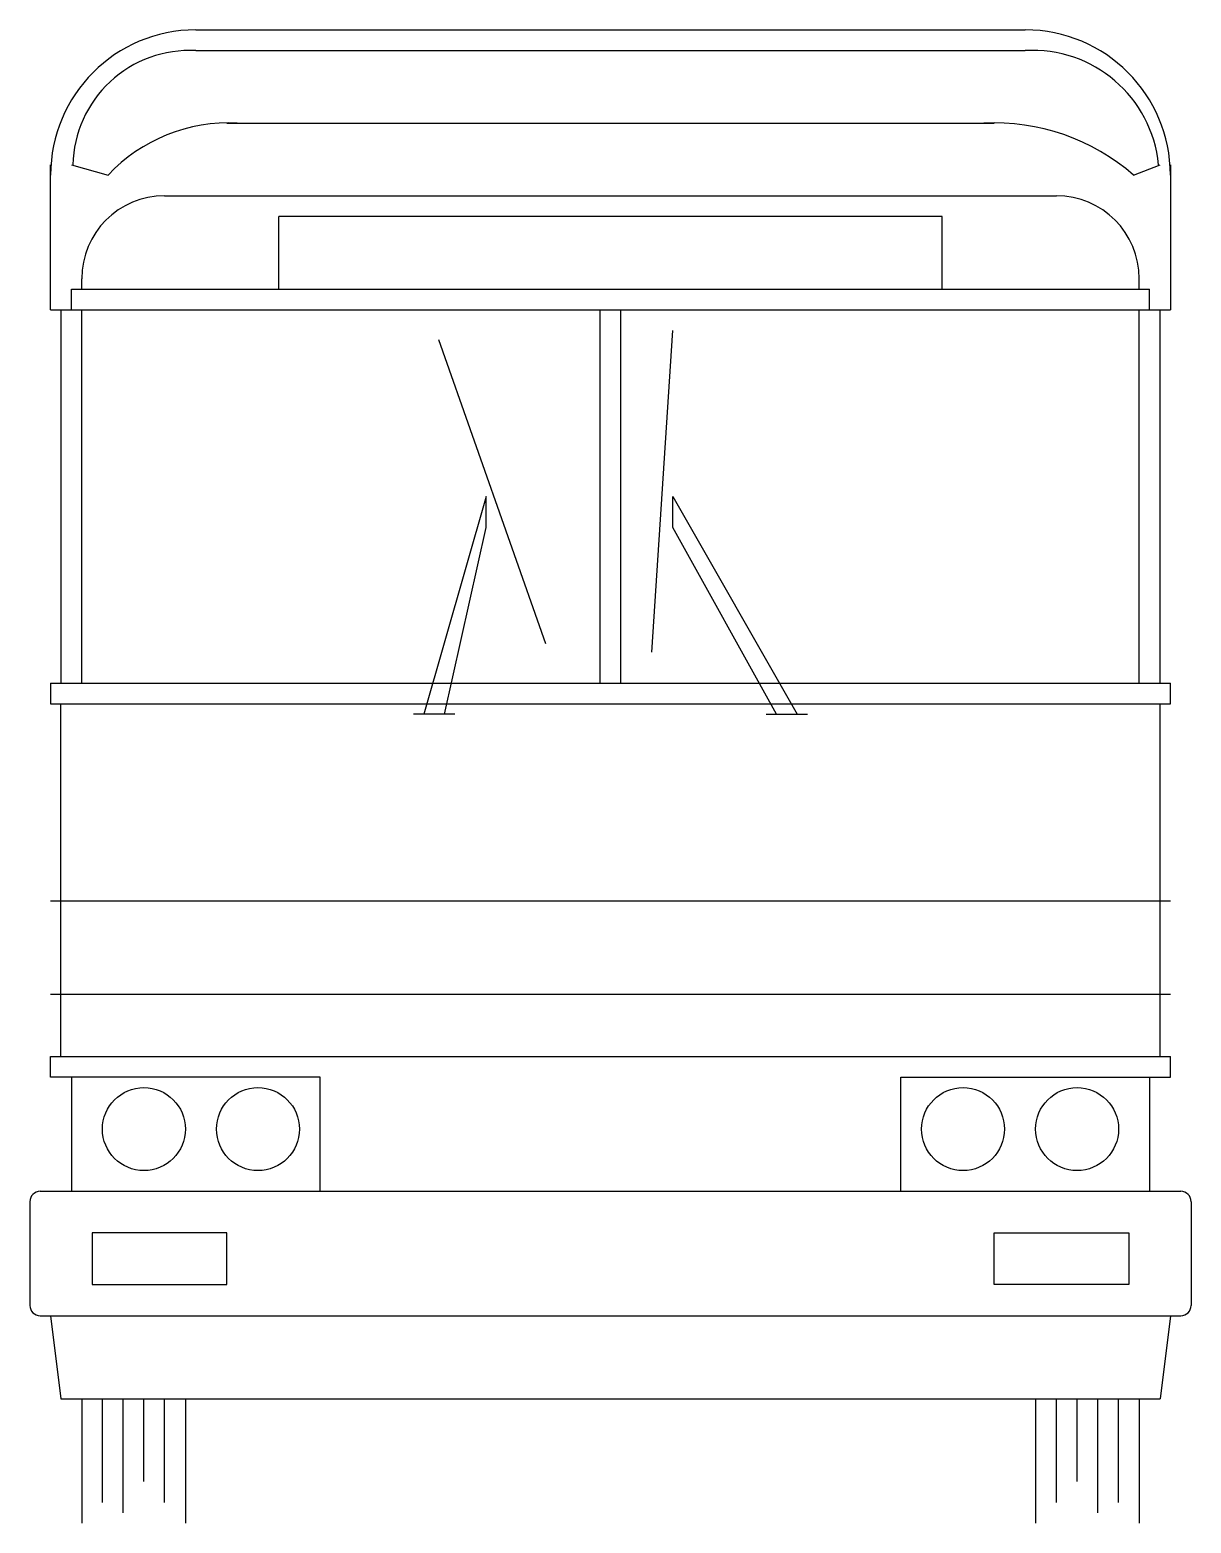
# Model space of a CAD drawing. Extents: x 0 to 2.84, y 0 to 3.66.
import ezdxf

# ---------------------------------------------------------------- set-up
doc = ezdxf.new("R2010")
doc.units = 0
doc.header["$LTSCALE"] = 1.2
doc.header["$MEASUREMENT"] = 0
doc.layers.get('0').update_dxf_attribs({"color": 3, "linetype": 'CONTINUOUS'})
doc.layers.add('CAR_DTL', color=3, linetype='CONTINUOUS')

msp = doc.modelspace()

# ---------------------------------------------------------------- linework, layer by layer
for p, q in [((0.4064, 3.6576), (2.4384, 3.6576)), ((0.4064, 3.6068), (2.4384, 3.6068)), ((0.4826, 3.429), (2.3622, 3.429)), ((0.0508, 2.9718), (0.0508, 3.3274)), ((0.1016, 3.3274), (0.1917, 3.302)), ((2.7039, 3.302), (2.7686, 3.3274)), ((2.794, 3.3274), (2.794, 2.9718)), ((0.3302, 3.2512), (2.5146, 3.2512)), ((0.0508, 2.9718), (2.794, 2.9718)), ((0.0762, 2.9718), (0.0762, 2.0574)), ((0.127, 2.0574), (0.127, 2.9718)), ((1.397, 2.0574), (1.397, 2.9718)), ((1.4478, 2.0574), (1.4478, 2.9718)), ((2.7178, 2.0574), (2.7178, 2.9718)), ((2.7686, 2.0574), (2.7686, 2.9718)), ((0.0508, 2.0574), (0.0508, 2.0066)), ((0.0508, 2.0574), (2.794, 2.0574)), ((2.794, 2.0066), (2.794, 2.0574)), ((0.0762, 1.143), (0.0762, 2.0066)), ((2.7686, 1.143), (2.7686, 2.0066)), ((0.0508, 1.0922), (0.0508, 1.143)), ((0.0508, 1.143), (2.794, 1.143)), ((2.794, 1.0922), (2.794, 1.143)), ((0.7112, 1.0922), (0.0508, 1.0922)), ((0.1016, 1.0922), (0.1016, 0.8128)), ((0.7112, 0.8128), (0.7112, 1.0922)), ((2.1336, 0.8128), (2.1336, 1.0922)), ((2.1336, 1.0922), (2.794, 1.0922)), ((2.7432, 1.0922), (2.7432, 0.8128)), ((0.0254, 0.8128), (2.8194, 0.8128)), ((0, 0.7874), (0, 0.5334)), ((2.8448, 0.7874), (2.8448, 0.5334)), ((0.0254, 0.508), (2.8194, 0.508)), ((0.0508, 0.508), (0.0762, 0.3048)), ((2.794, 0.508), (2.7686, 0.3048)), ((0.0762, 0.3048), (2.7686, 0.3048)), ((0.127, 0.3048), (0.127, 0)), ((0.381, 0.3048), (0.381, 0)), ((2.4638, 0.3048), (2.4638, 0)), ((2.7178, 0.3048), (2.7178, 0))]:
    msp.add_line(p, q)
for centre in [(0.2794, 0.9652), (0.5588, 0.9652), (2.286, 0.9652), (2.5654, 0.9652)]:
    msp.add_circle(centre, 0.1016)
for centre, radius, start, end in [((0.4064, 3.302), 0.3556, 90, 180), ((2.4384, 3.302), 0.3556, 0, 90), ((0.3916, 3.3207), 0.2864, 87.0413, 178.667), ((2.4569, 3.2979), 0.3094, 5.462, 93.4371), ((0.487, 3.0239), 0.4057, 87.0318, 136.7173), ((2.3622, 2.9083), 0.5213, 49.0412, 92.7949), ((0.3302, 3.048), 0.2032, 90, 180), ((2.5146, 3.048), 0.2032, 0, 90), ((0.0254, 0.7874), 0.0254, 90, 180), ((2.8194, 0.7874), 0.0254, 0, 90), ((0.0254, 0.5334), 0.0254, 180, 270), ((2.8194, 0.5334), 0.0254, 270, 0)]:
    msp.add_arc(centre, radius, start, end)
at = {"layer": 'CAR_DTL'}
for p, q in [((2.2352, 3.2004), (0.6096, 3.2004)), ((0.6096, 3.0226), (0.6096, 3.2004)), ((2.2352, 3.0226), (2.2352, 3.2004)), ((0.127, 3.0226), (0.127, 3.048)), ((2.7178, 3.0226), (2.7178, 3.048)), ((0.1016, 2.9718), (0.1016, 3.0226)), ((0.1016, 3.0226), (2.7432, 3.0226)), ((2.7432, 2.9718), (2.7432, 3.0226)), ((1.2637, 2.1538), (1.0016, 2.898)), ((1.524, 2.1336), (1.5748, 2.921)), ((1.1176, 2.5146), (0.9652, 1.9812)), ((1.1176, 2.4384), (1.1176, 2.5146)), ((1.5748, 2.4384), (1.5748, 2.5146)), ((1.5748, 2.5146), (1.8796, 1.9812)), ((1.016, 1.9812), (1.1176, 2.4384)), ((1.8288, 1.9812), (1.5748, 2.4384)), ((0.0508, 2.0066), (2.794, 2.0066)), ((1.0414, 1.9812), (0.9398, 1.9812)), ((1.8034, 1.9812), (1.905, 1.9812)), ((0.0508, 1.524), (2.794, 1.524)), ((0.0508, 1.2954), (2.794, 1.2954)), ((0.4826, 0.7112), (0.1524, 0.7112)), ((0.1524, 0.7112), (0.1524, 0.5842)), ((0.4826, 0.5842), (0.4826, 0.7112)), ((2.3622, 0.5842), (2.3622, 0.7112)), ((2.3622, 0.7112), (2.6924, 0.7112)), ((2.6924, 0.7112), (2.6924, 0.5842)), ((0.1524, 0.5842), (0.4826, 0.5842)), ((2.6924, 0.5842), (2.3622, 0.5842)), ((0.1778, 0.0508), (0.1778, 0.3048)), ((0.2286, 0.0254), (0.2286, 0.3048)), ((0.2794, 0.1016), (0.2794, 0.3048)), ((0.3302, 0.0508), (0.3302, 0.3048)), ((2.5146, 0.0508), (2.5146, 0.3048)), ((2.5654, 0.1016), (2.5654, 0.3048)), ((2.6162, 0.0254), (2.6162, 0.3048)), ((2.667, 0.0508), (2.667, 0.3048))]:
    msp.add_line(p, q, dxfattribs=at)

doc.saveas('drawing.dxf')
